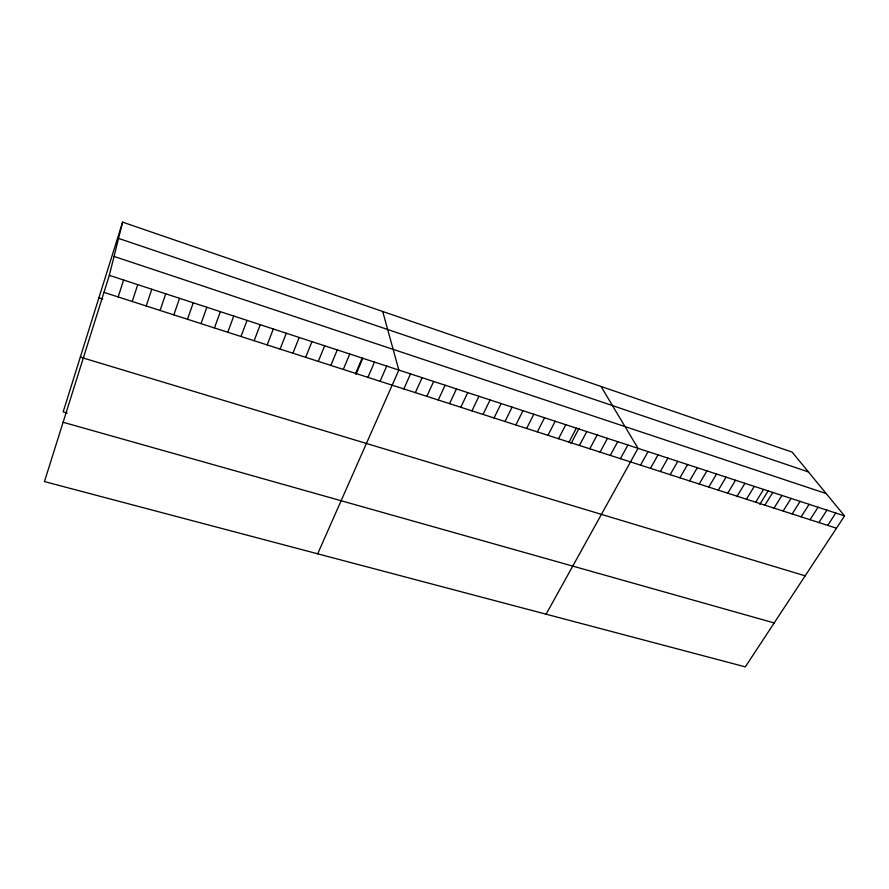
<?xml version="1.0" encoding="UTF-8"?>
<svg xmlns="http://www.w3.org/2000/svg" width="889" height="889" viewBox="0 0 889 889"><rect width="100%" height="100%" fill="white"/><g stroke="black" fill="none" stroke-linecap="round" stroke-linejoin="round"><path stroke-width="1.33" d="M109.325 275.334L122.604 222.139L792.121 452.101L844.55 515.92L745.315 666.861L44.45 481.582L109.325 275.334L844.55 515.92M122.604 222.139L63.163 411.874L67.164 413.018M118.17 296.948L123.593 280.002M132.25 301.482L137.751 284.636M146.218 305.983L151.797 289.236M160.087 310.45L165.732 293.792M173.844 314.873L179.545 298.315M187.49 319.262L193.257 302.805M201.025 323.629L206.859 307.25M214.46 327.952L220.361 311.672M227.795 332.242L233.751 316.051M241.019 336.498L247.042 320.396M254.154 340.731L260.233 324.718M267.178 344.921L273.312 328.997M280.102 349.088L286.302 333.242M292.937 353.211L299.182 337.464M305.672 357.311L311.972 341.643M318.306 361.379L324.663 345.799M330.841 365.423L337.264 349.922M343.298 369.424L349.766 354.011M355.644 373.402L362.167 358.067M355.967 374.347L362.79 358.289M367.913 377.358L374.48 362.101M380.092 381.27L386.704 366.101M317.673 553.814L398.839 370.068L382.703 311.472M403.817 388.915L410.529 373.891M415.374 392.638L422.131 377.692M426.853 396.327L433.654 381.47M438.255 399.994L445.1 385.204M449.567 403.639L456.457 388.926M460.813 407.262L467.747 392.616M471.97 410.851L478.949 396.283M483.049 414.418L490.072 399.928M494.062 417.963L501.118 403.539M504.996 421.486L512.086 407.129M515.842 424.986L522.976 410.696M526.632 428.454L533.8 414.23M537.334 431.898L544.546 417.752M547.968 435.321L555.214 421.242M558.536 438.722L565.815 424.709M569.027 442.1L576.339 428.154M571.038 443.533L578.939 428.509M579.439 445.456L586.796 431.576M589.796 448.789L597.175 434.977M600.075 452.101L607.498 438.344M610.287 455.39L617.744 441.7M620.433 458.657L627.912 445.033M546.102 614.199L638.024 448.334L601.042 386.471M640.524 465.125L648.07 451.623M650.47 468.325L658.038 454.89M660.349 471.503L667.95 458.135M670.162 474.659L677.796 461.358M679.918 477.804L687.575 464.558M689.597 480.916L697.298 467.736M699.221 484.016L706.944 470.892M708.789 487.094L716.534 474.026M718.29 490.161L726.069 477.149M727.735 493.195L735.536 480.249M737.114 496.218L744.938 483.327M746.438 499.218L754.283 486.383M755.694 502.196L763.573 489.417M759.851 504.274L768.352 490.528M764.896 505.163L772.797 492.439M774.041 508.108L781.964 495.44M783.131 511.031L791.077 498.418M792.155 513.942L800.133 501.385M801.133 516.831L809.123 504.33M810.046 519.698L818.069 507.252M818.913 522.554L826.948 510.164M827.715 525.388L835.771 513.053M63.108 422.275L774.186 622.945M80.366 356.989L84.022 358.1M83.31 358.034L805.156 575.839M98.89 297.826L102.624 299.026M103.969 292.381L836.471 528.21M114.048 256.432L826.192 493.573M118.548 238.396L808.401 471.915"/></g></svg>
